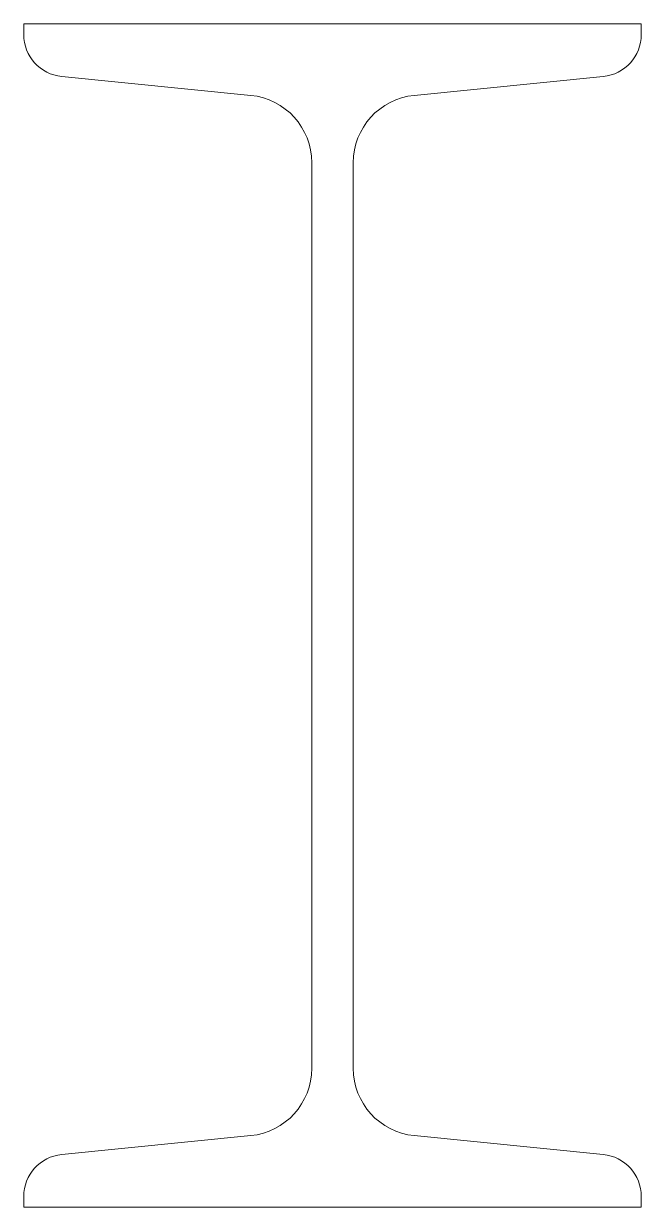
# Model space of a CAD drawing. Header units: millimetres. Extents: x -36 to 36, y 0 to 140.
import ezdxf

# ---------------------------------------------------------------- set-up
doc = ezdxf.new("R2010")
doc.units = ezdxf.units.MM
doc.header["$LTSCALE"] = 0.5
doc.layers.get('0').update_dxf_attribs({"color": 9, "lineweight": 15})

msp = doc.modelspace()

# ---------------------------------------------------------------- linework, layer by layer
at = {"ltscale": 0.5}
msp.add_lwpolyline([(-9.65, 131.52, -0.385314), (-2.45, 123.56), (-2.45, 16.44, -0.385314), (-9.65, 8.48), (-32, 6.25, 0.385314), (-36.5, 1.27), (-36.5, 0), (36.5, 0), (36.5, 1.27, 0.385314), (32, 6.25), (9.65, 8.48, -0.385314), (2.45, 16.44), (2.45, 123.56, -0.385314), (9.65, 131.52), (32, 133.75, 0.385314), (36.5, 138.73), (36.5, 140), (-36.5, 140), (-36.5, 138.73, 0.385314), (-32, 133.75)], format="xyb", close=True, dxfattribs=at)

doc.saveas('drawing.dxf')
